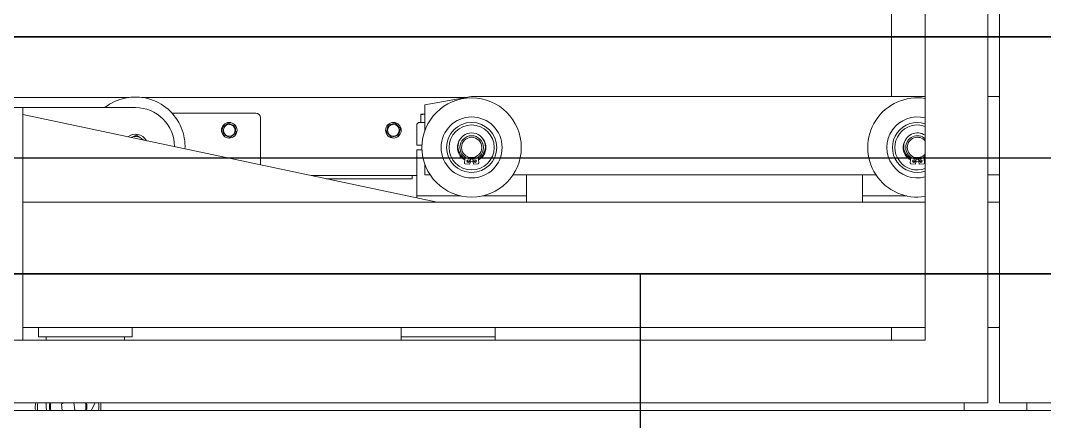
# Model space of a CAD drawing. Header units: millimetres. Extents: x 12318 to 17800, y 6541 to 10165.
# Drawn here: x 13148.82 to 13196.14, y 7326.43 to 7344.96 of the extents above; entities that cross this region are included whole.
import ezdxf

# ---------------------------------------------------------------- set-up
doc = ezdxf.new("R2010")
doc.units = ezdxf.units.MM
doc.layers.add('Equipment', color=123, linetype='Continuous')
doc.layers.add('HW LINE', color=1, linetype='Continuous')

# ---------------------------------------------------------------- blocks, each defined once
blk = doc.blocks.new('A$Cbe2ee938')
at = {"layer": 'Equipment', "linetype": 'Continuous', "lineweight": 15}
for p, q in [((-2944.31, 766.02), (-2944.31, 1726.02)), ((-2936.74, 1726.02), (-2936.74, 766.02)), ((-2984.31, 806.02), (-2984.31, 1686.02)), ((-3005.85, 1024.31), (-3005.85, 961.71)), ((-3592.11, 961.21), (-3493.29, 961.21)), ((-3485.34, 961.21), (-3277.15, 961.21)), ((-3274.31, 961.71), (-3304.31, 956.42)), ((-3304.31, 956.42), (-3304.31, 939.6)), ((-2984.31, 961.71), (-3274.31, 961.71)), ((-2936.74, 961.71), (-2944.31, 961.71)), ((-3583.31, 954.71), (-3561.31, 954.71)), ((-3561.31, 954.71), (-3489.31, 954.71)), ((-3561.31, 806.02), (-3561.31, 954.71)), ((-3296.45, 894.21), (-3561.31, 950.27)), ((-3412.31, 951.21), (-3465.95, 951.21)), ((-3306.81, 950.51), (-3306.81, 950.06)), ((-3304.31, 950.51), (-3306.81, 950.51)), ((-3306.72, 950.06), (-3306.81, 950.06)), ((-3306.81, 950.06), (-3306.81, 945.21)), ((-3306.72, 950.06), (-3304.31, 950.4)), ((-3306.72, 945.21), (-3306.72, 950.06)), ((-3429.71, 944.81), (-3433.5, 942.16)), ((-3425.53, 942.85), (-3429.71, 944.81)), ((-3425.13, 938.25), (-3425.53, 942.85)), ((-3409.31, 918.1), (-3409.31, 948.21)), ((-3327.59, 943.46), (-3328.77, 938.99)), ((-3323.13, 944.67), (-3327.59, 943.46)), ((-3319.86, 941.42), (-3323.13, 944.67)), ((-3308.31, 945.21), (-3309.31, 944.21)), ((-3309.31, 944.21), (-3309.31, 930.71)), ((-3304.31, 945.21), (-3308.31, 945.21)), ((-3488.49, 937.17), (-3491.92, 935.66)), ((-3485.46, 934.94), (-3488.49, 937.17)), ((-3433.5, 942.16), (-3433.1, 937.56)), ((-3433.1, 937.56), (-3428.91, 935.6)), ((-3428.91, 935.6), (-3425.13, 938.25)), ((-3328.77, 938.99), (-3325.49, 935.74)), ((-3325.49, 935.74), (-3321.04, 936.95)), ((-3321.04, 936.95), (-3319.86, 941.42)), ((-3484.08, 933.92), (-3485.46, 934.94)), ((-3485.46, 934.94), (-3484.81, 934.4)), ((-3484.81, 934.4), (-3484.43, 934)), ((-3309.31, 930.71), (-3306.03, 930.71)), ((-3306.03, 927.71), (-3309.31, 927.71)), ((-3309.31, 927.71), (-3309.31, 898.21)), ((-3304.31, 918.81), (-3304.31, 911.71)), ((-3278.63, 921.48), (-3278.86, 919.28)), ((-3278.51, 918.84), (-3275.44, 918.51)), ((-3277.43, 920.66), (-3276.73, 920.43)), ((-3276.73, 920.43), (-3275.8, 920.23)), ((-3275.44, 918.51), (-3275.1, 921.75)), ((-3275.26, 920.16), (-3274.91, 920.13)), ((-3274.91, 920.13), (-3273.36, 920.16)), ((-3273.53, 921.75), (-3273.19, 918.51)), ((-3273.19, 918.51), (-3270.12, 918.84)), ((-3272.83, 920.23), (-3271.28, 920.63)), ((-3271.28, 920.63), (-3271.19, 920.66)), ((-3269.77, 919.28), (-3270, 921.48)), ((-2993.63, 921.48), (-2993.86, 919.28)), ((-2993.51, 918.84), (-2990.44, 918.51)), ((-2992.43, 920.66), (-2991.73, 920.43)), ((-2991.73, 920.43), (-2990.8, 920.23)), ((-2990.44, 918.51), (-2990.1, 921.75)), ((-2990.26, 920.16), (-2989.91, 920.13)), ((-2989.91, 920.13), (-2988.36, 920.16)), ((-2988.53, 921.75), (-2988.19, 918.51)), ((-2988.19, 918.51), (-2985.12, 918.84)), ((-2987.83, 920.23), (-2986.28, 920.63)), ((-2986.28, 920.63), (-2986.19, 920.66)), ((-2984.77, 919.28), (-2985, 921.48)), ((-2984.97, 921.21), (-2984.62, 921.41)), ((-2984.62, 921.41), (-2984.31, 921.6)), ((-2984.55, 922.42), (-2984.31, 922.57)), ((-3309.31, 911.21), (-3376.76, 911.21)), ((-3312.31, 909.21), (-3312.31, 911.21)), ((-3304.31, 911.71), (-3300.81, 911.71)), ((-3247.82, 911.71), (-3015.81, 911.71)), ((-3239.31, 898.21), (-3239.31, 911.71)), ((-3024.31, 911.71), (-3024.31, 898.21)), ((-2944.31, 911.71), (-2936.74, 911.71)), ((-3312.31, 909.21), (-3367.31, 909.21)), ((-3309.31, 898.21), (-3281.17, 898.21)), ((-3309.31, 898.21), (-3309.31, 896.93)), ((-3267.45, 898.21), (-3239.31, 898.21)), ((-3239.31, 898.21), (-3239.31, 894.21)), ((-3024.31, 898.21), (-2996.17, 898.21)), ((-3024.31, 898.21), (-3024.31, 894.21)), ((-3561.31, 894.21), (-3555.27, 894.21)), ((-3555.27, 894.21), (-3327.36, 894.21)), ((-3327.36, 894.21), (-3296.45, 894.21)), ((-2984.31, 894.21), (-3296.45, 894.21)), ((-2936.74, 894.21), (-2944.31, 894.21)), ((-3551.31, 814.21), (-3561.31, 814.21)), ((-3551.31, 808.21), (-3551.31, 814.21)), ((-3491.31, 814.21), (-3551.31, 814.21)), ((-3319.31, 814.21), (-3491.31, 814.21)), ((-3491.31, 808.21), (-3491.31, 814.21)), ((-3319.31, 808.21), (-3319.31, 814.21)), ((-3259.31, 814.21), (-3319.31, 814.21)), ((-2984.31, 814.21), (-3259.31, 814.21)), ((-3259.31, 808.21), (-3259.31, 814.21)), ((-3005.85, 814.21), (-3005.85, 806.02)), ((-2936.74, 814.21), (-2944.31, 814.21)), ((-3909.31, 806.02), (-2984.31, 806.02)), ((-3491.31, 808.21), (-3551.31, 808.21)), ((-3546.41, 808.21), (-3546.41, 806.02)), ((-3496.31, 808.21), (-3496.31, 806.02)), ((-3319.31, 806.02), (-3319.31, 808.21)), ((-3319.31, 808.21), (-3259.31, 808.21)), ((-3259.31, 806.02), (-3259.31, 808.21)), ((-3959.31, 761.02), (-1919.31, 761.02)), ((-3949.31, 766.02), (-2944.31, 766.02)), ((-3546.41, 766.02), (-3546.41, 763.31)), ((-3546.41, 763.31), (-3546.23, 761.04)), ((-3546.23, 761.04), (-3546.23, 761.02)), ((-3535.35, 766.02), (-3536.58, 765.07)), ((-3536.58, 765.07), (-3536.05, 761.02)), ((-3528.72, 761.02), (-3528.05, 761.54)), ((-3528.05, 761.54), (-3528.64, 766.02)), ((-3517.61, 761.02), (-3515.01, 766.02)), ((-2959.31, 761.02), (-2959.31, 766.02)), ((-2936.74, 766.02), (-1929.31, 766.02)), ((-2919.31, 761.02), (-2919.31, 766.02))]:
    blk.add_line(p, q, dxfattribs=at)
at = {"layer": 'Equipment'}
for p, q in [((-4770, 1000), (-1000, 1000)), ((-1002, 1000), (-4770, 1000)), ((-4400.19, 922.5), (-1002, 922.5)), ((-1040, 848.5), (-4770, 848.5)), ((-4770, 848.5), (-1002, 848.5))]:
    blk.add_line(p, q, dxfattribs=at)
at = {"layer": 'Equipment', "linetype": 'Continuous', "lineweight": 15}
for centre, radius in [((-3274.31, 929.21), 31.75), ((-3429.31, 940.21), 5), ((-3429.31, 940.21), 3.76), ((-3324.31, 940.21), 5), ((-3324.31, 940.21), 3.76), ((-3274.31, 929.21), 19.5), ((-3274.31, 929.21), 16), ((-3274.31, 929.21), 14.4), ((-3274.31, 929.21), 7.5), ((-3274.31, 929.21), 6.5), ((-3276.59, 920.55), 0.85), ((-3272.04, 920.55), 0.85), ((-2991.59, 920.55), 0.85), ((-2987.04, 920.55), 0.85)]:
    blk.add_circle(centre, radius, dxfattribs=at)
for centre, radius, start, end in [((-3489.31, 929.71), 31.75, 22.52267, 128.05666), ((-2989.31, 929.21), 31.75, 80.93933, 279.06067), ((-3489.31, 929.71), 25, 0.07695, 90), ((-3412.31, 948.21), 3, 0, 90), ((-2989.31, 929.21), 19.5, 75.14283, 284.85717), ((-2989.31, 929.21), 16, 71.79004, 288.20996), ((-2989.31, 929.21), 14.4, 69.68249, 290.31751), ((-3489.31, 929.71), 8, 28.68608, 127.4094), ((-3489.31, 929.71), 31.75, 357.49285, 22.52267), ((-3274.31, 929.78), 8.77, 302.92439, 237.07561), ((-2989.31, 929.78), 8.77, 55.25312, 237.07561), ((-2989.31, 929.21), 7.5, 48.18969, 180), ((-3489.31, 929.71), 6.5, 53.6878, 113.6878), ((-3274.31, 929.21), 9.1, 143.94946, 241.47865), ((-3274.31, 929.21), 9.1, 359.14261, 36.05054), ((-2989.31, 929.21), 9.1, 143.9495, 241.47866), ((-2989.31, 929.21), 6.5, 39.71514, 180), ((-3274.31, 929.21), 9.1, 298.52136, 359.14261), ((-2989.31, 929.21), 7.5, 180, 311.81031), ((-2989.31, 929.21), 6.5, 180, 320.28486), ((-3279.63, 921.58), 1, 354, 57.07561), ((-3278.46, 919.23), 0.4, 174, 264), ((-3270.16, 919.23), 0.4, 276, 6), ((-3269, 921.58), 1, 122.92439, 186), ((-2994.63, 921.58), 1, 354, 57.07561), ((-2993.46, 919.23), 0.4, 174, 264), ((-2985.16, 919.23), 0.4, 276, 6), ((-2984, 921.58), 1, 122.92439, 186), ((-3532.31, 763.31), 21, 172.57304, 186.24805), ((-3532.31, 763.31), 19.62, 172.04537, 186.69115), ((-3532.31, 763.31), 12, 166.92603, 190.97951), ((-3532.31, 763.31), 11.35, 166.16283, 191.6168), ((-3532.31, 763.31), 11.35, 348.3832, 13.83717), ((-3532.31, 763.31), 12, 349.02049, 13.07397), ((-3532.31, 763.31), 19.62, 353.30885, 7.95463), ((-3532.31, 763.31), 21, 353.75195, 7.42696)]:
    blk.add_arc(centre, radius, start, end, dxfattribs=at)

msp = doc.modelspace()

# ---------------------------------------------------------------- linework, layer by layer
at = {"layer": 'HW LINE'}
msp.add_line((13177.475, 7103.579), (13177.475, 7333.26), dxfattribs=at)

# ---------------------------------------------------------------- block references
at = {"xscale": 0.072267749473635, "yscale": 0.072267749473635, "zscale": 0.072267749473635}
msp.add_blockref('A$Cbe2ee938', (13406.294, 7271.941), dxfattribs=at)

doc.saveas('drawing.dxf')
